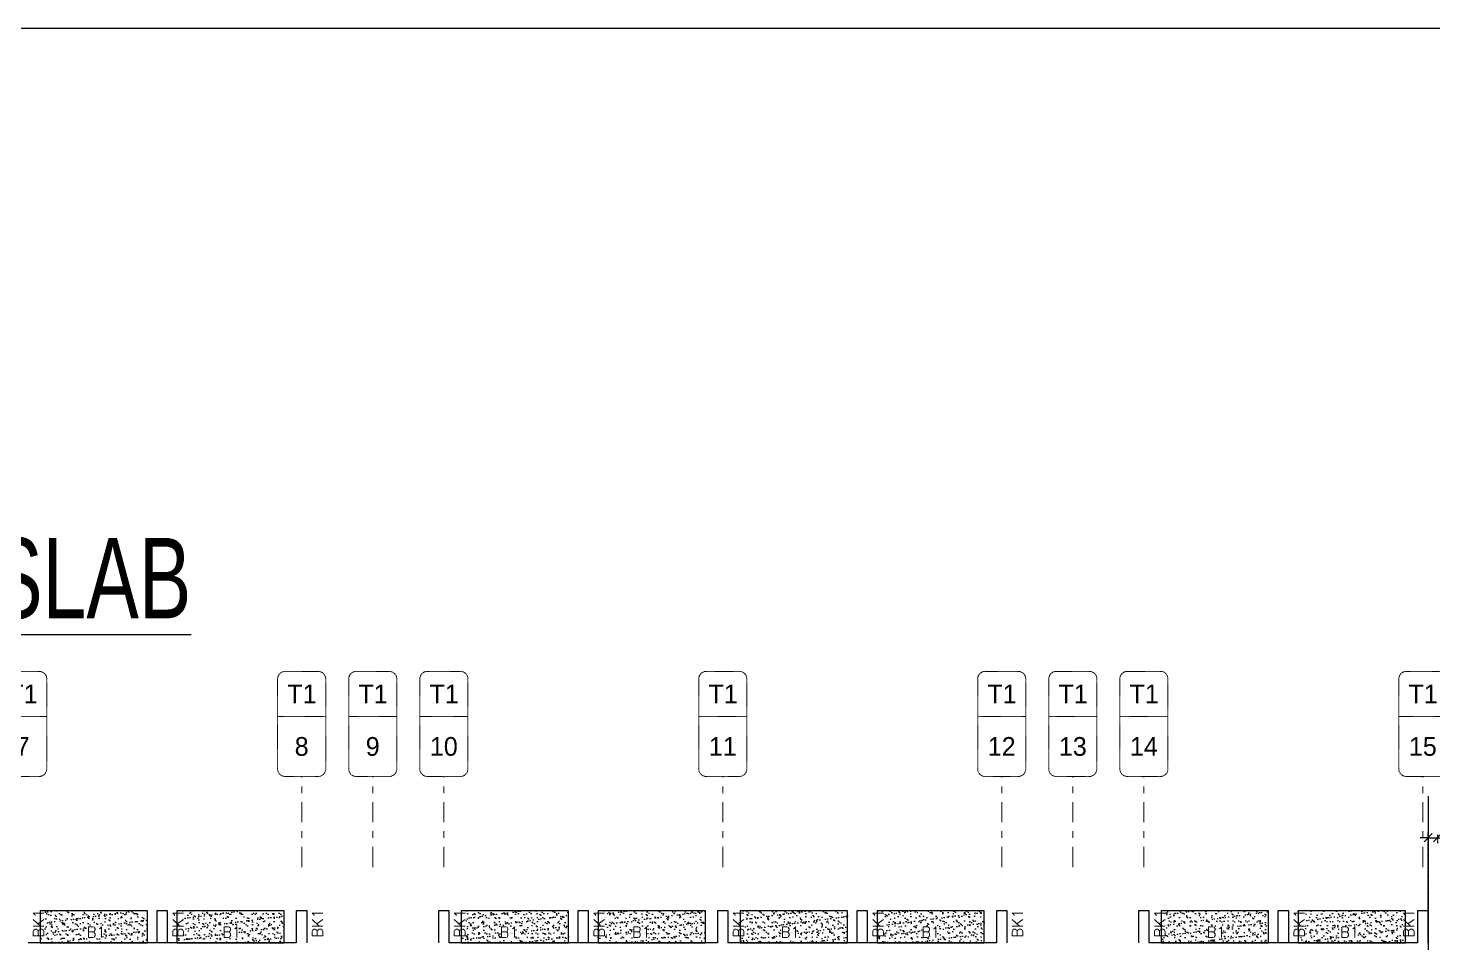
# Model space of a CAD drawing. Header units: millimetres. Extents: x 1078357 to 2594950, y -5122486 to -4636555.
# Drawn here: x 1487949 to 1514137, y -4654058 to -4636994 of the extents above; entities that cross this region are included whole.
import ezdxf
from ezdxf.enums import TextEntityAlignment as Align

# ---------------------------------------------------------------- set-up
doc = ezdxf.new("R2010")
doc.units = ezdxf.units.MM
doc.header["$PDMODE"] = 35
for name, pattern in [('CONTINOUS', [0]), ('DGN STYLE 7', [8.34, 3.75, -1.67, 1.25, -1.67]), ('DOT', [0.25, 0, -0.25]), ('HIDDEN', [0.375, 0.25, -0.125]), ('New Retail block$0$CONTINOUS', [0])]:
    doc.linetypes.add(name, pattern=pattern)
doc.layers.get('0').update_dxf_attribs({"lineweight": 0})
doc.layers.get('Defpoints').update_dxf_attribs({"lineweight": 0})
for name, color, linetype, lineweight in [('Boundary', 40, 'Continuous', 30), ('GRID LINE', 8, 'Continuous', 0), ('GRID NO', 8, 'DGN STYLE 7', 13), ('HATCH', 8, 'Continuous', 30)]:
    doc.layers.add(name, color=color, linetype=linetype, lineweight=lineweight)
for name, color, linetype in [('EXPANSION JOINT', 10, 'HIDDEN'), ('EXPANTION JOINT', 240, 'Continuous'), ('S TEXT', 7, 'Continuous'), ('S-BEAM', 3, 'HIDDEN'), ('S-BEAM NO.', 6, 'Continuous'), ('S-SLAB-PROJECTION', 54, 'New Retail block$0$CONTINOUS')]:
    doc.layers.add(name, color=color, linetype=linetype)
doc.styles.add('Roman', font='romans')
doc.styles.add('ROMANS', font='romans.shx', dxfattribs={"width": 0.85})
doc.styles.add('SANSSERIF', font='sas_____.pfb')
doc.styles.get("Standard").update_dxf_attribs({"font": 'Adani Regular.ttf', "height": 500})
doc.dimstyles.new('HARESH', dxfattribs={"dimtxt": 150, "dimasz": 75, "dimexe": 0, "dimexo": 0, "dimgap": 25, "dimtad": 1, "dimdec": 0, "dimdsep": 46, "dimtxsty": 'Roman', "dimblk": 'OBLIQUE', "dimcen": 225, "dimdle": 25, "dimclrd": 2, "dimclre": 2, "dimclrt": 7, "dimadec": 8, "dimazin": 1, "dimtfac": 1, "dimtdec": 0, "dimtmove": 0, "dimatfit": 0, "dimfxl": 1, "dimlwd": -1, "dimlwe": -1, "dimarcsym": 0})

# ---------------------------------------------------------------- blocks, each defined once
blk = doc.blocks.new('_Oblique')
at = {"color": 0, "linetype": 'ByBlock', "lineweight": -2}
blk.add_line((-0.5, -0.5), (0.5, 0.5), dxfattribs=at)
blk = doc.blocks.new('*D1615')
at = {"layer": 'Defpoints', "color": 0, "linetype": 'CONTINOUS', "ltscale": 0.5, "transparency": 16777216}
for p in [(1514225, -4652044, 3), (1514225, -4652095), (1514050, -4654058, 0)]:
    blk.add_point(p, dxfattribs=at)
at = {"layer": 'EXPANTION JOINT', "color": 2, "linetype": 'DOT', "ltscale": 0.5, "transparency": 16777216}
for p, q in [((1514050, -4654058), (1514050, -4651995)), ((1514225, -4652044), (1514225, -4652195))]:
    blk.add_line(p, q, dxfattribs=at)
at = {"layer": 'EXPANTION JOINT', "color": 2, "linetype": 'CONTINOUS', "ltscale": 0.5, "transparency": 16777216}
for p, q in [((1514050, -4652095), (1513900, -4652095)), ((1514050, -4652095), (1514225, -4652095)), ((1514225, -4652095), (1517589, -4652095))]:
    blk.add_line(p, q, dxfattribs=at)
at = {"layer": 'EXPANTION JOINT', "color": 2, "linetype": 'CONTINOUS', "ltscale": 0.5, "transparency": 16777216, "xscale": 150, "yscale": 150, "zscale": 150}
blk.add_blockref('_Oblique', (1514050, -4652095), dxfattribs=at)
at = {"layer": 'EXPANTION JOINT', "color": 2, "linetype": 'CONTINOUS', "ltscale": 0.5, "transparency": 16777216, "xscale": 150, "yscale": 150, "zscale": 150, "rotation": 180}
blk.add_blockref('_Oblique', (1514225, -4652095), dxfattribs=at)
at = {"layer": 'EXPANTION JOINT', "color": 7, "linetype": 'CONTINOUS', "ltscale": 0.5, "transparency": 16777216, "char_height": 225, "attachment_point": 5, "style": 'Roman'}
for s, insert in [('175mm', (1516057, -4651907)), ('EXPANSION JOINT ', (1516057, -4652282))]:
    blk.add_mtext(s, dxfattribs=dict(at, insert=insert))
blk = doc.blocks.new('*D1616')
at = {"layer": 'Defpoints', "color": 0, "linetype": 'CONTINOUS', "ltscale": 0.5, "transparency": 16777216}
for p in [(1514225, -4652044, 3), (1514225, -4652095), (1514050, -4654058, 0)]:
    blk.add_point(p, dxfattribs=at)
at = {"layer": 'EXPANTION JOINT', "color": 2, "linetype": 'DOT', "ltscale": 0.5, "transparency": 16777216}
for p, q in [((1514050, -4654058), (1514050, -4651995)), ((1514225, -4652044), (1514225, -4652195))]:
    blk.add_line(p, q, dxfattribs=at)
at = {"layer": 'EXPANTION JOINT', "color": 2, "linetype": 'CONTINOUS', "ltscale": 0.5, "transparency": 16777216}
for p, q in [((1514050, -4652095), (1513900, -4652095)), ((1514050, -4652095), (1514225, -4652095)), ((1514225, -4652095), (1517589, -4652095))]:
    blk.add_line(p, q, dxfattribs=at)
at = {"layer": 'EXPANTION JOINT', "color": 2, "linetype": 'CONTINOUS', "ltscale": 0.5, "transparency": 16777216, "xscale": 150, "yscale": 150, "zscale": 150}
blk.add_blockref('_Oblique', (1514050, -4652095), dxfattribs=at)
at = {"layer": 'EXPANTION JOINT', "color": 2, "linetype": 'CONTINOUS', "ltscale": 0.5, "transparency": 16777216, "xscale": 150, "yscale": 150, "zscale": 150, "rotation": 180}
blk.add_blockref('_Oblique', (1514225, -4652095), dxfattribs=at)
at = {"layer": 'EXPANTION JOINT', "color": 7, "linetype": 'CONTINOUS', "ltscale": 0.5, "transparency": 16777216, "char_height": 225, "attachment_point": 5, "style": 'Roman'}
for s, insert in [('175mm', (1516057, -4651907)), ('EXPANSION JOINT ', (1516057, -4652282))]:
    blk.add_mtext(s, dxfattribs=dict(at, insert=insert))
blk = doc.blocks.new('Tower grid nomenclature-ex')
at = {"layer": 'GRID NO'}
blk.add_lwpolyline([(-1250, -600), (1750, -600, 0.414214), (2000, -350), (2000, 750, 0.414214), (1750, 1000), (-1250, 1000, 0.414214), (-1500, 750), (-1500, -350, 0.414214)], format="xyb", close=True, dxfattribs=at)
blk.add_lwpolyline([(0, 1000), (0, -600)], dxfattribs=at)
at = {"layer": 'GRID NO', "flags": 8}
for p in [(-1235, 400), (1788, 400)]:
    blk.add_attdef('GRID', text='', height=625, dxfattribs=at).set_placement(p, align=Align.MIDDLE_CENTER)

msp = doc.modelspace()

# ---------------------------------------------------------------- hatches: boundary and pattern name
at = {"layer": 'HATCH'}
h = msp.add_hatch(dxfattribs=at)
h.set_pattern_fill('AR-SAND', color=8, scale=3, angle=179.97015)
h.set_pattern_definition([(37.4701541, (-1375933.95, 9333512.38), (-4.7236114, 146.8264517), [0, -115.824, 0, -129.54, 0, -123.825]), (7.4701541, (-1375933.95, 9333512.38), (134.9689868, 214.9772528), [0, -62.484, 0, -104.394, 0, -40.005]), (327.4701541, (-1376027.68, 9333512.43), (237.2979035, 0.3075449), [0, -38.1, 0, -137.16, 0, -179.07]), (317.4701541, (-1376027.68, 9333512.43), (229.1017424, 66.759465), [0, -19.05, 0, -89.916, 0, -102.87])])
h.paths.add_polyline_path([(1490174.6, -4653457.9), (1488174.6, -4653457.9), (1488174.6, -4654057.9), (1490174.6, -4654057.9)])
h = msp.add_hatch(dxfattribs=at)
h.set_pattern_fill('AR-SAND', color=8, scale=3, angle=179.97015)
h.set_pattern_definition([(37.4701541, (-1378483.95, 9333512.38), (-4.7236114, 146.8264517), [0, -115.824, 0, -129.54, 0, -123.825]), (7.4701541, (-1378483.95, 9333512.38), (134.9689868, 214.9772528), [0, -62.484, 0, -104.394, 0, -40.005]), (327.4701541, (-1378577.68, 9333512.43), (237.2979035, 0.3075449), [0, -38.1, 0, -137.16, 0, -179.07]), (317.4701541, (-1378577.68, 9333512.43), (229.1017424, 66.759465), [0, -19.05, 0, -89.916, 0, -102.87])])
h.paths.add_polyline_path([(1492724.6, -4653457.9), (1490724.6, -4653457.9), (1490724.6, -4654057.9), (1492724.6, -4654057.9)])
h = msp.add_hatch(dxfattribs=at)
h.set_pattern_fill('AR-SAND', color=8, scale=3, angle=179.97015)
h.set_pattern_definition([(37.4701541, (-1383783.95, 9333512.38), (-4.7236114, 146.8264517), [0, -115.824, 0, -129.54, 0, -123.825]), (7.4701541, (-1383783.95, 9333512.38), (134.9689868, 214.9772528), [0, -62.484, 0, -104.394, 0, -40.005]), (327.4701541, (-1383877.68, 9333512.43), (237.2979035, 0.3075449), [0, -38.1, 0, -137.16, 0, -179.07]), (317.4701541, (-1383877.68, 9333512.43), (229.1017424, 66.759465), [0, -19.05, 0, -89.916, 0, -102.87])])
h.paths.add_polyline_path([(1498024.6, -4653457.9), (1496024.6, -4653457.9), (1496024.6, -4654057.9), (1498024.6, -4654057.9)])
h = msp.add_hatch(dxfattribs=at)
h.set_pattern_fill('AR-SAND', color=8, scale=3, angle=179.97015)
h.set_pattern_definition([(37.4701541, (-1386333.95, 9333512.38), (-4.7236114, 146.8264517), [0, -115.824, 0, -129.54, 0, -123.825]), (7.4701541, (-1386333.95, 9333512.38), (134.9689868, 214.9772528), [0, -62.484, 0, -104.394, 0, -40.005]), (327.4701541, (-1386427.68, 9333512.43), (237.2979035, 0.3075449), [0, -38.1, 0, -137.16, 0, -179.07]), (317.4701541, (-1386427.68, 9333512.43), (229.1017424, 66.759465), [0, -19.05, 0, -89.916, 0, -102.87])])
h.paths.add_polyline_path([(1500574.6, -4653457.9), (1498574.6, -4653457.9), (1498574.6, -4654057.9), (1500574.6, -4654057.9)])
h = msp.add_hatch(dxfattribs=at)
h.set_pattern_fill('AR-SAND', color=8, scale=3, angle=179.97015)
h.set_pattern_definition([(37.4701541, (-1388983.95, 9333512.38), (-4.7236114, 146.8264517), [0, -115.824, 0, -129.54, 0, -123.825]), (7.4701541, (-1388983.95, 9333512.38), (134.9689868, 214.9772528), [0, -62.484, 0, -104.394, 0, -40.005]), (327.4701541, (-1389077.68, 9333512.43), (237.2979035, 0.3075449), [0, -38.1, 0, -137.16, 0, -179.07]), (317.4701541, (-1389077.68, 9333512.43), (229.1017424, 66.759465), [0, -19.05, 0, -89.916, 0, -102.87])])
h.paths.add_polyline_path([(1503224.6, -4653457.9), (1501224.6, -4653457.9), (1501224.6, -4654057.9), (1503224.6, -4654057.9)])
h = msp.add_hatch(dxfattribs=at)
h.set_pattern_fill('AR-SAND', color=8, scale=3, angle=179.97015)
h.set_pattern_definition([(37.4701541, (-1391533.95, 9333512.38), (-4.7236114, 146.8264517), [0, -115.824, 0, -129.54, 0, -123.825]), (7.4701541, (-1391533.95, 9333512.38), (134.9689868, 214.9772528), [0, -62.484, 0, -104.394, 0, -40.005]), (327.4701541, (-1391627.68, 9333512.43), (237.2979035, 0.3075449), [0, -38.1, 0, -137.16, 0, -179.07]), (317.4701541, (-1391627.68, 9333512.43), (229.1017424, 66.759465), [0, -19.05, 0, -89.916, 0, -102.87])])
h.paths.add_polyline_path([(1505774.6, -4653457.9), (1503774.6, -4653457.9), (1503774.6, -4654057.9), (1505774.6, -4654057.9)])
h = msp.add_hatch(dxfattribs=at)
h.set_pattern_fill('AR-SAND', color=8, scale=3, angle=179.97015)
h.set_pattern_definition([(37.4701541, (-1396833.95, 9333512.38), (-4.7236114, 146.8264517), [0, -115.824, 0, -129.54, 0, -123.825]), (7.4701541, (-1396833.95, 9333512.38), (134.9689868, 214.9772528), [0, -62.484, 0, -104.394, 0, -40.005]), (327.4701541, (-1396927.68, 9333512.43), (237.2979035, 0.3075449), [0, -38.1, 0, -137.16, 0, -179.07]), (317.4701541, (-1396927.68, 9333512.43), (229.1017424, 66.759465), [0, -19.05, 0, -89.916, 0, -102.87])])
h.paths.add_polyline_path([(1511074.6, -4653457.9), (1509074.6, -4653457.9), (1509074.6, -4654057.9), (1511074.6, -4654057.9)])
h = msp.add_hatch(dxfattribs=at)
h.set_pattern_fill('AR-SAND', color=8, scale=3, angle=179.97015)
h.set_pattern_definition([(37.4701541, (-1399383.95, 9333512.38), (-4.7236114, 146.8264517), [0, -115.824, 0, -129.54, 0, -123.825]), (7.4701541, (-1399383.95, 9333512.38), (134.9689868, 214.9772528), [0, -62.484, 0, -104.394, 0, -40.005]), (327.4701541, (-1399477.68, 9333512.43), (237.2979035, 0.3075449), [0, -38.1, 0, -137.16, 0, -179.07]), (317.4701541, (-1399477.68, 9333512.43), (229.1017424, 66.759465), [0, -19.05, 0, -89.916, 0, -102.87])])
h.paths.add_polyline_path([(1513624.6, -4653457.9), (1511624.6, -4653457.9), (1511624.6, -4654057.9), (1513624.6, -4654057.9)])

# ---------------------------------------------------------------- linework, layer by layer
at = {"layer": 'Boundary', "ltscale": 700, "elevation": 0}
msp.add_lwpolyline([(1460145.6, -4636994.1), (1565500.1, -4636994.1), (1565500.1, -4682180.2), (1460145.6, -4682180.2)], close=True, dxfattribs=at)
at = {"layer": 'EXPANSION JOINT'}
msp.add_line((1514049.6, -4651317.9, 0), (1514049.6, -4671650.4, 0), dxfattribs=at)
msp.add_line((1514049.6, -4651317.9, 0), (1514049.6, -4671650.4, 0), dxfattribs=at)
at = {"layer": 'GRID LINE', "linetype": 'DGN STYLE 7', "ltscale": 100, "elevation": 0}
for points in [[(1493049.4, -4652642.2), (1493049.4, -4650953.2)], [(1494374.4, -4652642.2), (1494374.4, -4650953.2)], [(1495699.4, -4652642.2), (1495699.4, -4650953.2)], [(1500899.4, -4652642.2), (1500899.4, -4650953.2)], [(1506099.4, -4652642.2), (1506099.4, -4650953.2)], [(1507424.4, -4652642.2), (1507424.4, -4650953.2)], [(1508749.4, -4652642.2), (1508749.4, -4650953.2)], [(1513949.4, -4652642.2), (1513949.4, -4650953.2)]]:
    msp.add_lwpolyline(points, dxfattribs=at)
at = {"layer": 'S-BEAM', "linetype": 'CONTINOUS', "ltscale": 700}
for p, q in [((1490549.4, -4653457.8, 0), (1490349.4, -4653457.8, 0)), ((1490349.4, -4653457.8, 0), (1490349.4, -4654057.8)), ((1490549.4, -4654057.8), (1490549.4, -4653457.8, 0)), ((1493149.4, -4653457.8), (1492949.4, -4653457.8)), ((1492949.4, -4653457.8), (1492949.4, -4654057.8, 0)), ((1493149.4, -4654057.8, 0), (1493149.4, -4653457.8)), ((1495799.4, -4653457.9, 0), (1495599.4, -4653457.9, 0)), ((1495599.4, -4653457.9, 0), (1495599.4, -4654057.9)), ((1495799.4, -4654057.9), (1495799.4, -4653457.9, 0)), ((1498399.4, -4653457.8, 0), (1498199.4, -4653457.8, 0)), ((1498199.4, -4653457.8, 0), (1498199.4, -4654057.8)), ((1498399.4, -4654057.8), (1498399.4, -4653457.8, 0)), ((1500999.4, -4653457.9, 0), (1500799.4, -4653457.9, 0)), ((1500799.4, -4653457.9, 0), (1500799.4, -4654057.9)), ((1500999.4, -4654057.9), (1500999.4, -4653457.9, 0)), ((1503599.4, -4653457.8, 0), (1503399.4, -4653457.8, 0)), ((1503399.4, -4653457.8, 0), (1503399.4, -4654057.8)), ((1503599.4, -4654057.8), (1503599.4, -4653457.8, 0)), ((1506199.4, -4653457.8), (1505999.4, -4653457.8)), ((1505999.4, -4653457.8), (1505999.4, -4654057.8, 0)), ((1506199.4, -4654057.8, 0), (1506199.4, -4653457.8)), ((1508849.4, -4653457.9, 0), (1508649.4, -4653457.9, 0)), ((1508649.4, -4653457.9, 0), (1508649.4, -4654057.9)), ((1508849.4, -4654057.9), (1508849.4, -4653457.9, 0)), ((1511449.4, -4653457.8, 0), (1511249.4, -4653457.8, 0)), ((1511249.4, -4653457.8, 0), (1511249.4, -4654057.8)), ((1511449.4, -4654057.8), (1511449.4, -4653457.8, 0)), ((1514049.4, -4653457.9, 0), (1513849.4, -4653457.9, 0)), ((1513849.4, -4653457.9, 0), (1513849.4, -4654057.9)), ((1514049.4, -4654057.9), (1514049.4, -4653457.9, 0)), ((1492949.6, -4654057.9, 0), (1487949.6, -4654057.9, 0)), ((1500799.6, -4654057.9, 0), (1495799.6, -4654057.9, 0)), ((1505999.6, -4654057.9, 0), (1500999.6, -4654057.9, 0)), ((1513849.6, -4654057.9, 0), (1508849.6, -4654057.9, 0))]:
    msp.add_line(p, q, dxfattribs=at)
at = {"layer": 'S-SLAB-PROJECTION', "elevation": 0}
for points in [[(1490174.6, -4653457.9), (1488174.6, -4653457.9), (1488174.6, -4654057.9), (1490174.6, -4654057.9)], [(1492724.6, -4653457.9), (1490724.6, -4653457.9), (1490724.6, -4654057.9), (1492724.6, -4654057.9)], [(1498024.6, -4653457.9), (1496024.6, -4653457.9), (1496024.6, -4654057.9), (1498024.6, -4654057.9)], [(1500574.6, -4653457.9), (1498574.6, -4653457.9), (1498574.6, -4654057.9), (1500574.6, -4654057.9)], [(1503224.6, -4653457.9), (1501224.6, -4653457.9), (1501224.6, -4654057.9), (1503224.6, -4654057.9)], [(1505774.6, -4653457.9), (1503774.6, -4653457.9), (1503774.6, -4654057.9), (1505774.6, -4654057.9)], [(1511074.6, -4653457.9), (1509074.6, -4653457.9), (1509074.6, -4654057.9), (1511074.6, -4654057.9)], [(1513624.6, -4653457.9), (1511624.6, -4653457.9), (1511624.6, -4654057.9), (1513624.6, -4654057.9)]]:
    msp.add_lwpolyline(points, close=True, dxfattribs=at)

# ---------------------------------------------------------------- block references
at = {"layer": 'GRID NO'}
ref = msp.add_blockref('Tower grid nomenclature-ex', (1487737.4, -4649833.2, 0), dxfattribs=dict(at, xscale=0.56, yscale=0.56, zscale=0.56, rotation=270))
ref.add_attrib('GRID', '7', dxfattribs={"height": 350}).set_placement((1487849.4, -4650393.2, 0), align=Align.MIDDLE_CENTER)
ref.add_attrib('GRID', 'T1', dxfattribs={"height": 350}).set_placement((1487855.2, -4649413.2, 0), align=Align.MIDDLE_CENTER)
ref = msp.add_blockref('Tower grid nomenclature-ex', (1492937.4, -4649833.2, 0), dxfattribs=dict(at, xscale=0.56, yscale=0.56, zscale=0.56, rotation=270))
ref.add_attrib('GRID', '8', dxfattribs={"height": 350}).set_placement((1493049.4, -4650393.2, 0), align=Align.MIDDLE_CENTER)
ref.add_attrib('GRID', 'T1', dxfattribs={"height": 350}).set_placement((1493055.2, -4649413.2, 0), align=Align.MIDDLE_CENTER)
ref = msp.add_blockref('Tower grid nomenclature-ex', (1494262.4, -4649833.2, 0), dxfattribs=dict(at, xscale=0.56, yscale=0.56, zscale=0.56, rotation=270))
ref.add_attrib('GRID', '9', dxfattribs={"height": 350}).set_placement((1494374.4, -4650393.2, 0), align=Align.MIDDLE_CENTER)
ref.add_attrib('GRID', 'T1', dxfattribs={"height": 350}).set_placement((1494380.2, -4649413.2, 0), align=Align.MIDDLE_CENTER)
ref = msp.add_blockref('Tower grid nomenclature-ex', (1495587.4, -4649833.2, 0), dxfattribs=dict(at, xscale=0.56, yscale=0.56, zscale=0.56, rotation=270))
ref.add_attrib('GRID', '10', dxfattribs={"height": 350}).set_placement((1495699.4, -4650393.2, 0), align=Align.MIDDLE_CENTER)
ref.add_attrib('GRID', 'T1', dxfattribs={"height": 350}).set_placement((1495705.2, -4649413.2, 0), align=Align.MIDDLE_CENTER)
ref = msp.add_blockref('Tower grid nomenclature-ex', (1500787.4, -4649833.2, 0), dxfattribs=dict(at, xscale=0.56, yscale=0.56, zscale=0.56, rotation=270))
ref.add_attrib('GRID', '11', dxfattribs={"height": 350}).set_placement((1500899.4, -4650393.2, 0), align=Align.MIDDLE_CENTER)
ref.add_attrib('GRID', 'T1', dxfattribs={"height": 350}).set_placement((1500905.2, -4649413.2, 0), align=Align.MIDDLE_CENTER)
ref = msp.add_blockref('Tower grid nomenclature-ex', (1505987.4, -4649833.2, 0), dxfattribs=dict(at, xscale=0.56, yscale=0.56, zscale=0.56, rotation=270))
ref.add_attrib('GRID', '12', dxfattribs={"height": 350}).set_placement((1506099.4, -4650393.2, 0), align=Align.MIDDLE_CENTER)
ref.add_attrib('GRID', 'T1', dxfattribs={"height": 350}).set_placement((1506105.2, -4649413.2, 0), align=Align.MIDDLE_CENTER)
ref = msp.add_blockref('Tower grid nomenclature-ex', (1507312.4, -4649833.2, 0), dxfattribs=dict(at, xscale=0.56, yscale=0.56, zscale=0.56, rotation=270))
ref.add_attrib('GRID', '13', dxfattribs={"height": 350}).set_placement((1507424.4, -4650393.2, 0), align=Align.MIDDLE_CENTER)
ref.add_attrib('GRID', 'T1', dxfattribs={"height": 350}).set_placement((1507430.2, -4649413.2, 0), align=Align.MIDDLE_CENTER)
ref = msp.add_blockref('Tower grid nomenclature-ex', (1508637.4, -4649833.2, 0), dxfattribs=dict(at, xscale=0.56, yscale=0.56, zscale=0.56, rotation=270))
ref.add_attrib('GRID', '14', dxfattribs={"height": 350}).set_placement((1508749.4, -4650393.2, 0), align=Align.MIDDLE_CENTER)
ref.add_attrib('GRID', 'T1', dxfattribs={"height": 350}).set_placement((1508755.2, -4649413.2, 0), align=Align.MIDDLE_CENTER)
ref = msp.add_blockref('Tower grid nomenclature-ex', (1513837.4, -4649833.2, 0), dxfattribs=dict(at, xscale=0.56, yscale=0.56, zscale=0.56, rotation=270))
ref.add_attrib('GRID', '15', dxfattribs={"height": 350}).set_placement((1513949.4, -4650393.2, 0), align=Align.MIDDLE_CENTER)
ref.add_attrib('GRID', 'T1', dxfattribs={"height": 350}).set_placement((1513955.2, -4649413.2, 0), align=Align.MIDDLE_CENTER)

# ---------------------------------------------------------------- texts
at = {"layer": 'S TEXT', "color": 1, "extrusion": (-1.33677e-08, 3.74197e-09, 1), "style": 'SANSSERIF', "width": 0.7}
msp.add_text('%%U(TOWER 1)- 4TH FLOOR ROOF SLAB', height=1500, dxfattribs=at).set_placement((1465405.2, -4648002.9, 0.2))
at = {"layer": 'S-BEAM NO.', "linetype": 'CONTINOUS', "ltscale": 700, "style": 'ROMANS'}
for p in [(1488245, -4653957.4, 50), (1490845, -4653957.5, 50), (1493445, -4653957.4, 50), (1496095, -4653957.5, 50), (1498695, -4653957.5, 50), (1501295, -4653957.5, 50), (1503895, -4653957.5, 50), (1506495, -4653957.4, 50), (1509145, -4653957.5, 50), (1511745, -4653957.5, 50), (1513786.6, -4653957.5, 50)]:
    msp.add_text('BK1', height=200, rotation=90, dxfattribs=at).set_placement(p)
at = {"layer": 'S-BEAM NO.', "linetype": 'HIDDEN', "ltscale": 500, "style": 'ROMANS'}
for p in [(1489043.9, -4653957.5, -2.7), (1491567.6, -4653957.5, -2.7), (1496741.2, -4653957.5, -2.7), (1499205.5, -4653957.5, -2.7), (1501981.4, -4653957.5, -2.7), (1504598.7, -4653957.5, -2.7), (1509922.2, -4653957.5, -2.7), (1512406.9, -4653957.5, -2.7)]:
    msp.add_text('B1', height=200, rotation=359.99906, dxfattribs=at).set_placement(p)

# ---------------------------------------------------------------- dimensions: what is measured, and where the dimension line sits
at = {"layer": 'EXPANTION JOINT', "linetype": 'CONTINOUS', "ltscale": 0.5}
for picture in ['*D1615', '*D1616']:
    dim = msp.add_linear_dim(base=(1514224.6, -4652094.6, -2.8), p1=(1514049.7, -4654057.5, -2.8), p2=(1514224.6, -4652044.2, 0), text='175mm\\XEXPANSION JOINT ', dimstyle='HARESH', override={"dimtxt": 225, "dimasz": 150, "dimexe": 100, "dimgap": 75, "dimtxsty": 'Roman', "dimdle": 1, "dimfxl": 500, "dimarcsym": 1}, dxfattribs=at)
    dim.commit()
    dim.dimension.update_dxf_attribs({"geometry": picture, "text_midpoint": (1516056.7, -4652094.6, -2.8)})

doc.saveas('drawing.dxf')
